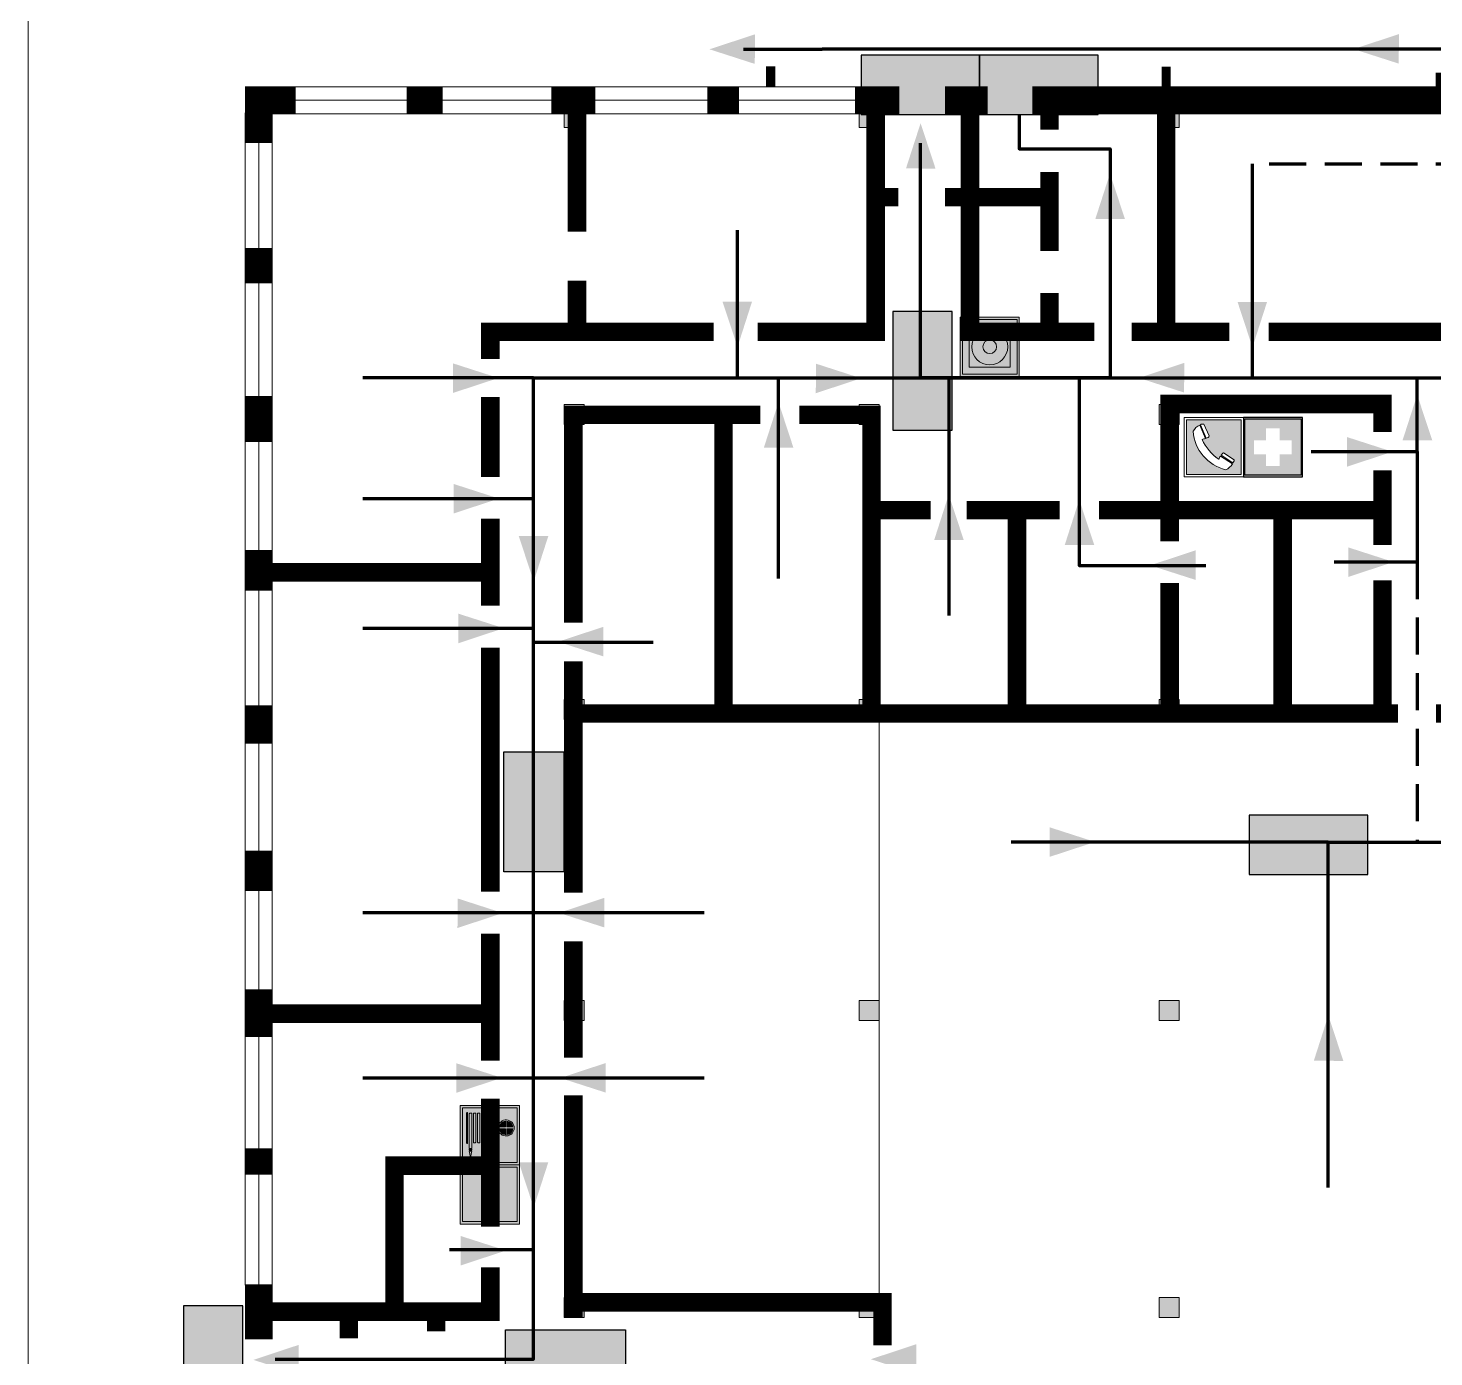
# Model space of a CAD drawing. Header units: millimetres. Extents: x 13810 to 67229, y 12374 to 21950.
# Drawn here: x 22937 to 23088.9, y 13830 to 13973.5 of the extents above; entities that cross this region are included whole.
import ezdxf

# ---------------------------------------------------------------- set-up
doc = ezdxf.new("R2010")
doc.units = ezdxf.units.MM
doc.linetypes.add('{ Wide Dash }', pattern=[12, 4, -2, 4, -2])
doc.layers.add('План_Штампы', color=7, linetype='Continuous')

# ---------------------------------------------------------------- blocks, each defined once
blk = doc.blocks.new('A$C7B4425F7')
at = {"true_color": 0xffffff}
blk.add_hatch(color=7, dxfattribs=at).paths.add_polyline_path([(0, 0), (-16, 0), (-16, -8), (0, -8)])
h = blk.add_hatch(color=126)
h.paths.add_polyline_path([(-0.2, -0.2), (-15.8, -0.2), (-15.8, -7.8), (-0.2, -7.8)])
h.paths.add_polyline_path([(-11.76, -2.03), (-11.76, -3.66), (-11.17, -3.66, -0.568275), (-11.17, -6.18), (-12.58, -6.18), (-12.58, -2.03)], flags=16)
h.paths.add_polyline_path([(-13.33, -4.12, -0.495768), (-13.59, -6.18), (-15.03, -6.18), (-15.03, -2.03), (-13.59, -2.03, -0.487973)], flags=16)
h.paths.add_polyline_path([(-10.25, -2.03), (-9.48, -2.03), (-9.48, -6.18), (-10.25, -6.18)], flags=16)
h.paths.add_polyline_path([(-13.84, -3.69), (-14.24, -3.69), (-14.24, -3.03), (-13.9, -3.03, -0.692621)], flags=0)
h.paths.add_polyline_path([(-9.15, -2.03), (-8.4, -2.03), (-8.04, -3.07), (-7.68, -2.03), (-6.93, -2.03), (-7.64, -4.1), (-6.93, -6.18), (-7.68, -6.18), (-8.04, -5.14), (-8.4, -6.18), (-9.15, -6.18), (-8.44, -4.1)], flags=16)
h.paths.add_polyline_path([(-11.76, -4.46), (-11.42, -4.46, -0.692621), (-11.36, -5.12), (-11.76, -5.12)], flags=0)
h.paths.add_polyline_path([(-13.9, -5.2), (-14.24, -5.2), (-14.24, -4.55), (-13.84, -4.55, -0.708038)], flags=0)
edge = h.paths.add_edge_path(flags=16)
edge.add_ellipse((-5.51, -4.08), major_axis=(0, 2.05), ratio=0.586184, start_angle=0, end_angle=360)
edge = h.paths.add_edge_path(flags=0)
edge.add_ellipse((-5.51, -4.08), major_axis=(0, 1.14), ratio=0.454828, start_angle=0, end_angle=360)
h.paths.add_polyline_path([(-4.13, -4.96, 0.377264), (-3.48, -4.52, 0.0555), (-3.16, -2.03), (-1.66, -2.03), (-1.66, -4.96), (-0.96, -4.96), (-0.96, -7.01), (-1.75, -7.01), (-1.75, -6.18), (-3.3, -6.18), (-3.3, -7.02), (-4.13, -7.02)], flags=16)
h.paths.add_polyline_path([(-2.73, -2.91), (-2.28, -2.91), (-2.28, -4.96), (-3.05, -4.96, 0.079136)], flags=0)
at = {"color": 126}
blk.add_lwpolyline([(-16, -8), (0, -8), (0, 0), (-16, 0)], close=True, dxfattribs=at)
blk = doc.blocks.new('A$C32E8229D')
at = {"true_color": 0xffffff}
blk.add_hatch(color=7, dxfattribs=at).paths.add_polyline_path([(0, 0), (0, -8), (16, -8), (16, 0)])
h = blk.add_hatch(color=126)
h.paths.add_polyline_path([(0.2, -0.2), (15.8, -0.2), (15.8, -7.8), (0.2, -7.8)])
h.paths.add_polyline_path([(13.49, -2.05), (12.08, -2.05), (11.37, -2.63, 0.162397), (11.29, -2.84), (11.29, -3.63), (10.35, -3.63), (10.35, -4.05), (11.68, -4.05), (11.68, -3.48), (12.26, -4.28), (11.29, -5.1), (11.29, -6.78), (11.85, -6.78), (11.85, -5.44), (12.8, -4.64), (12.8, -5.94), (14.46, -5.94), (14.46, -5.39), (13.45, -5.39), (13.45, -3.97), (12.46, -2.59), (13.15, -2.59), (13.69, -3.34), (14.18, -3)], flags=16)
h.paths.add_polyline_path([(10.74, -1.82, 1), (11.8, -1.82, 1)], flags=16)
h.paths.add_polyline_path([(9.39, -3.59), (5.99, -3.59), (6.56, -3.03), (5.91, -3.03), (5.1, -3.83), (5.91, -4.64), (6.56, -4.64), (5.99, -4.09), (9.39, -4.09)], flags=16)
h.paths.add_polyline_path([(4.29, -1.08), (1.72, -1.08), (1.72, -6.6), (4.29, -6.6)], flags=16)
at = {"color": 126}
blk.add_lwpolyline([(16, -8), (0, -8), (0, 0), (16, 0)], close=True, dxfattribs=at)
blk = doc.blocks.new('A$C54414219')
at = {"true_color": 0xffffff}
h = blk.add_hatch(color=7, dxfattribs=at)
h.paths.add_polyline_path([(2.39, -9.45), (2.39, -18.3), (11.23, -18.3), (11.23, -9.45)], flags=0)
h.paths.add_polyline_path([(10.71, -13.87, -1), (2.92, -13.87, -1)], flags=0)
h.paths.add_polyline_path([(8.3, -13.87, -1), (5.33, -13.87, -1)], flags=0)
h.paths.add_polyline_path([(0.41, -7.47), (0.41, -20.27), (13.21, -20.27), (13.21, -7.47)])
h.paths.add_polyline_path([(0.92, -19.77), (12.71, -19.77), (12.71, -7.98), (0.92, -7.98)], flags=16)
h.paths.add_polyline_path([(11.23, -9.45), (11.23, -18.3), (2.39, -18.3), (2.39, -9.45)], flags=0)
at = {"lineweight": 5}
h = blk.add_hatch(color=242, dxfattribs=at)
h.paths.add_polyline_path([(12.71, -7.98), (0.92, -7.98), (0.92, -19.77), (12.71, -19.77)])
h.paths.add_polyline_path([(11.23, -18.3), (2.39, -18.3), (2.39, -9.45), (11.23, -9.45)], flags=16)
h.paths.add_polyline_path([(10.71, -13.87, -1), (2.92, -13.87, -1)], flags=0)
h.paths.add_polyline_path([(8.3, -13.87, -1), (5.33, -13.87, -1)], flags=0)
at = {"true_color": 0xffffff}
h = blk.add_hatch(color=7, dxfattribs=at)
h.paths.add_polyline_path([(2.39, -9.45), (2.39, -18.3), (11.23, -18.3), (11.23, -9.45)])
h.paths.add_polyline_path([(10.71, -13.87, -1), (2.92, -13.87, -1)], flags=16)
h.paths.add_polyline_path([(8.3, -13.87, -1), (5.33, -13.87, -1)], flags=0)
at = {"lineweight": 5}
h = blk.add_hatch(color=242, dxfattribs=at)
h.paths.add_polyline_path([(2.92, -13.87, 1), (10.71, -13.87, 1)])
h.paths.add_polyline_path([(8.3, -13.87, -1), (5.33, -13.87, -1)], flags=16)
at = {"color": 242, "lineweight": 5}
for p, q in [((0.41, -20.27), (0.41, -7.47)), ((0.41, -7.47), (13.21, -7.47)), ((0.41, -7.47), (13.21, -7.47)), ((13.21, -20.27), (13.21, -7.47)), ((0.41, -20.27), (13.21, -20.27))]:
    blk.add_line(p, q, dxfattribs=at)
for points in [[(0.92, -7.98), (12.71, -7.98), (12.71, -19.77), (0.92, -19.77)], [(2.39, -9.45), (11.23, -9.45), (11.23, -18.3), (2.39, -18.3)]]:
    blk.add_lwpolyline(points, close=True, dxfattribs=at)
for radius in [3.89, 1.49]:
    blk.add_circle((6.81, -13.87), radius, dxfattribs=at)
blk = doc.blocks.new('A$C3AD82952')
at = {"true_color": 0xf5f5ff}
h = blk.add_hatch(color=7, dxfattribs=at)
h.dxf.hatch_style = 1
h.paths.add_polyline_path([(8.21, 8.73, 0.414214), (7.89, 9.05), (7.22, 9.05), (7.22, 9.92), (7.59, 9.92, 1), (7.57, 10.36), (7.22, 10.36), (7.22, 10.6), (6.43, 10.6), (6.43, 10.36), (6.01, 10.36), (4.74, 9.59), (4.74, 8.69), (4.98, 8.73), (4.98, 9.26), (6.12, 9.91), (6.43, 9.91), (6.43, 9.05), (5.76, 9.05, 0.414214), (5.44, 8.73), (5.44, 2.2), (8.21, 2.2)], flags=0)
h.paths.add_polyline_path([(12.8, 12.8), (0, 12.8), (0, 0), (12.8, 0)])
h.paths.add_polyline_path([(0.51, 12.29), (12.29, 12.29), (12.29, 0.51), (0.51, 0.51)], flags=16)
h.paths.add_polyline_path([(4.74, 9.59), (6.01, 10.36), (6.43, 10.36), (6.43, 10.6), (7.22, 10.6), (7.22, 10.36), (7.59, 10.36, -0.94586), (7.59, 9.92), (7.22, 9.92), (7.22, 9.05), (7.89, 9.05, -0.414214), (8.21, 8.73), (8.21, 2.2), (5.44, 2.2), (5.44, 8.73, -0.414214), (5.76, 9.05), (6.43, 9.05), (6.43, 9.91), (6.12, 9.91), (4.98, 9.26), (4.98, 8.73), (4.74, 8.69)], flags=0)
h = blk.add_hatch(color=242)
h.dxf.hatch_style = 1
h.paths.add_polyline_path([(12.29, 12.29), (0.51, 12.29), (0.51, 0.51), (12.29, 0.51)])
h.paths.add_polyline_path([(4.74, 8.69), (4.74, 9.59), (6.01, 10.36), (6.43, 10.36), (6.43, 10.6), (7.22, 10.6), (7.22, 10.36), (7.59, 10.36, -0.94586), (7.59, 9.92), (7.22, 9.92), (7.22, 9.05), (7.89, 9.05, -0.414214), (8.21, 8.73), (8.21, 2.2), (5.44, 2.2), (5.44, 8.73, -0.414214), (5.76, 9.05), (6.43, 9.05), (6.43, 9.91), (6.12, 9.91), (4.98, 9.26), (4.98, 8.73)], flags=16)
h = blk.add_hatch(color=7, dxfattribs=at)
h.dxf.hatch_style = 1
h.paths.add_polyline_path([(8.21, 8.73, 0.414214), (7.89, 9.05), (7.22, 9.05), (7.22, 9.92), (7.59, 9.92, 1), (7.57, 10.36), (7.22, 10.36), (7.22, 10.6), (6.43, 10.6), (6.43, 10.36), (6.01, 10.36), (4.74, 9.59), (4.74, 8.69), (4.98, 8.73), (4.98, 9.26), (6.12, 9.91), (6.43, 9.91), (6.43, 9.05), (5.76, 9.05, 0.414214), (5.44, 8.73), (5.44, 2.2), (8.21, 2.2)])
at = {"color": 242, "lineweight": 5}
for p, q in [((0, 0), (0, 12.8)), ((0, 12.8), (12.8, 12.8)), ((12.8, 0), (12.8, 12.8)), ((6.01, 10.36), (4.74, 9.59)), ((4.74, 9.59), (4.74, 8.69)), ((4.98, 9.26), (6.12, 9.91)), ((4.98, 8.73), (4.98, 9.26)), ((6.01, 10.36), (6.43, 10.36)), ((6.12, 9.91), (6.43, 9.91)), ((7.22, 10.6), (6.43, 10.6)), ((6.43, 10.6), (6.43, 10.36)), ((6.43, 9.91), (6.43, 9.05)), ((7.22, 10.36), (7.22, 10.6)), ((7.59, 10.36), (7.22, 10.36)), ((7.22, 9.05), (7.22, 9.92)), ((7.59, 9.92), (7.22, 9.92)), ((4.74, 8.69), (4.98, 8.73)), ((5.44, 2.2), (5.44, 8.73)), ((5.76, 9.05), (6.43, 9.05)), ((7.89, 9.05), (7.22, 9.05)), ((8.21, 2.2), (8.21, 8.73)), ((0, 0), (12.8, 0)), ((5.44, 2.2), (8.21, 2.2))]:
    blk.add_line(p, q, dxfattribs=at)
blk.add_lwpolyline([(0.51, 12.29), (12.29, 12.29), (12.29, 0.51), (0.51, 0.51)], close=True, dxfattribs=at)
for centre, radius, start, end in [((7.58, 10.14), 0.223, 273.1875, 86.8125), ((5.76, 8.73), 0.32, 90, 180), ((7.89, 8.73), 0.32, 0, 90)]:
    blk.add_arc(centre, radius, start, end, dxfattribs=at)
blk = doc.blocks.new('A$C37112FD5')
at = {"true_color": 0xf5f5ff}
h = blk.add_hatch(color=7, dxfattribs=at)
h.dxf.hatch_style = 1
h.paths.add_polyline_path([(12.8, -7.4), (0, -7.4), (0, -20.2), (12.8, -20.2)])
h.paths.add_polyline_path([(12.29, -7.91), (12.29, -19.69), (0.51, -19.69), (0.51, -7.91)], flags=16)
h.paths.add_polyline_path([(4.98, -9.04, -0.42597), (5.17, -9.22), (5.17, -12.25), (5.17, -15.29, -0.432244), (4.98, -15.47), (4.83, -15.47, -0.42597), (4.64, -15.29), (4.64, -12.25), (4.64, -9.22, -0.432244), (4.83, -9.04)], flags=0)
h.paths.add_polyline_path([(4.28, -9.22), (4.28, -12.25), (4.28, -15.29, -0.432244), (4.09, -15.47), (3.94, -15.47, -0.42597), (3.75, -15.29), (3.75, -12.25), (3.75, -9.22, -0.432244), (3.94, -9.04), (4.09, -9.04, -0.42597)], flags=0)
h.paths.add_polyline_path([(5.72, -9.04), (5.87, -9.04, -0.42597), (6.06, -9.22), (6.06, -12.25), (6.06, -15.29, -0.432244), (5.87, -15.47), (5.72, -15.47, -0.42597), (5.53, -15.29), (5.53, -12.25), (5.53, -9.22, -0.432244)], flags=0)
h.paths.add_polyline_path([(6.42, -8.9), (6.5, -8.9, -0.42597), (6.69, -9.08), (6.69, -12.03), (8.21, -12.03, -15.824349), (8.21, -12.47), (6.69, -12.47), (6.69, -15.42, -0.432244), (6.5, -15.6), (6.42, -15.6)], flags=0)
h.paths.add_polyline_path([(3.39, -9.22), (3.39, -12.25), (3.39, -15.29, -0.432244), (3.2, -15.47), (3.05, -15.47, -0.42597), (2.85, -15.29), (2.85, -12.25), (2.85, -9.22, -0.432244), (3.05, -9.04), (3.2, -9.04, -0.42597)], flags=0)
h.paths.add_polyline_path([(2.5, -9.22), (2.5, -16.71), (1.96, -16.71), (1.96, -9.22, -0.432244), (2.15, -9.04), (2.31, -9.04, -0.42597)], flags=0)
h.paths.add_polyline_path([(1.61, -8.9), (1.61, -15.6), (1.57, -15.6, -0.42597), (1.37, -15.42), (1.37, -12.03), (1.37, -9.09, -0.432244), (1.57, -8.9)], flags=0)
h.paths.add_polyline_path([(9.76, -10.81), (9.76, -12.03), (8.49, -12.03, -0.336371)], flags=0)
h.paths.add_polyline_path([(8.49, -12.47), (9.76, -12.47), (9.76, -13.7, -0.336371)], flags=0)
h.paths.add_polyline_path([(10.11, -10.81, -0.336371), (11.38, -12.03), (10.11, -12.03)], flags=0)
h.paths.add_polyline_path([(10.11, -12.47), (11.38, -12.47, -0.336371), (10.11, -13.7)], flags=0)
h.paths.add_polyline_path([(2.5, -16.84), (2.5, -17.05), (1.97, -17.05), (1.97, -16.84)], flags=0)
h.paths.add_polyline_path([(2.5, -17.24, -0.033778), (2.24, -18.6, -0.033778), (1.97, -17.24)], flags=0)
h = blk.add_hatch(color=242)
h.dxf.hatch_style = 1
h.paths.add_polyline_path([(12.29, -7.91), (0.51, -7.91), (0.51, -19.69), (12.29, -19.69)])
h.paths.add_polyline_path([(6.42, -15.6), (6.42, -8.9), (6.5, -8.9, -0.42597), (6.69, -9.08), (6.69, -12.03), (8.21, -12.03, -15.824349), (8.21, -12.47), (6.69, -12.47), (6.69, -15.42, -0.432244), (6.5, -15.6)], flags=16)
h.paths.add_polyline_path([(5.87, -15.47), (5.72, -15.47, -0.42597), (5.53, -15.29), (5.53, -12.25), (5.53, -9.22, -0.432244), (5.72, -9.04), (5.87, -9.04, -0.42597), (6.06, -9.22), (6.06, -12.25), (6.06, -15.29, -0.432244)], flags=16)
h.paths.add_polyline_path([(4.98, -15.47), (4.83, -15.47, -0.42597), (4.64, -15.29), (4.64, -12.25), (4.64, -9.22, -0.432244), (4.83, -9.04), (4.98, -9.04, -0.42597), (5.17, -9.22), (5.17, -12.25), (5.17, -15.29, -0.432244)], flags=16)
h.paths.add_polyline_path([(4.09, -15.47), (3.94, -15.47, -0.42597), (3.75, -15.29), (3.75, -12.25), (3.75, -9.22, -0.432244), (3.94, -9.04), (4.09, -9.04, -0.42597), (4.28, -9.22), (4.28, -12.25), (4.28, -15.29, -0.432244)], flags=16)
h.paths.add_polyline_path([(3.2, -15.47), (3.05, -15.47, -0.42597), (2.85, -15.29), (2.85, -12.25), (2.85, -9.22, -0.432244), (3.05, -9.04), (3.2, -9.04, -0.42597), (3.39, -9.22), (3.39, -12.25), (3.39, -15.29, -0.432244)], flags=16)
h.paths.add_polyline_path([(2.5, -17.05), (1.97, -17.05), (1.97, -16.84), (2.5, -16.84)], flags=16)
h.paths.add_polyline_path([(2.5, -17.24, -0.033778), (2.24, -18.6, -0.033778), (1.97, -17.24)], flags=16)
h.paths.add_polyline_path([(2.5, -16.71), (1.96, -16.71), (1.96, -9.22, -0.432244), (2.15, -9.04), (2.31, -9.04, -0.42597), (2.5, -9.22)], flags=16)
h.paths.add_polyline_path([(1.61, -15.6), (1.57, -15.6, -0.42597), (1.37, -15.42), (1.37, -12.03), (1.37, -9.09, -0.432244), (1.57, -8.9), (1.61, -8.9)], flags=16)
h.paths.add_polyline_path([(8.49, -12.47), (9.76, -12.47), (9.76, -13.7, -0.336371)], flags=0)
h.paths.add_polyline_path([(10.11, -13.7), (10.11, -12.47), (11.38, -12.47, -0.336371)], flags=0)
h.paths.add_polyline_path([(8.49, -12.03, -0.336371), (9.76, -10.81), (9.76, -12.03)], flags=0)
h.paths.add_polyline_path([(10.11, -12.03), (10.11, -10.81, -0.336371), (11.38, -12.03)], flags=0)
h = blk.add_hatch(color=7, dxfattribs=at)
h.dxf.hatch_style = 1
h.paths.add_polyline_path([(1.61, -8.9), (1.57, -8.9, 0.432244), (1.37, -9.09), (1.37, -12.03), (1.37, -15.42, 0.42597), (1.57, -15.6), (1.61, -15.6)])
h.paths.add_polyline_path([(2.5, -9.22, 0.42597), (2.31, -9.04), (2.15, -9.04, 0.432244), (1.96, -9.22), (1.96, -16.71), (2.5, -16.71)])
h.paths.add_polyline_path([(2.5, -16.84), (1.97, -16.84), (1.97, -17.05), (2.5, -17.05)])
h.paths.add_polyline_path([(2.5, -17.24), (1.97, -17.24, 0.033778), (2.24, -18.6, 0.033778)])
h.paths.add_polyline_path([(3.39, -12.25), (3.39, -9.22, 0.42597), (3.2, -9.04), (3.05, -9.04, 0.432244), (2.85, -9.22), (2.85, -12.25), (2.85, -15.29, 0.42597), (3.05, -15.47), (3.2, -15.47, 0.432244), (3.39, -15.29)])
h.paths.add_polyline_path([(4.28, -12.25), (4.28, -9.22, 0.42597), (4.09, -9.04), (3.94, -9.04, 0.432244), (3.75, -9.22), (3.75, -12.25), (3.75, -15.29, 0.42597), (3.94, -15.47), (4.09, -15.47, 0.432244), (4.28, -15.29)])
h.paths.add_polyline_path([(5.17, -12.25), (5.17, -9.22, 0.42597), (4.98, -9.04), (4.83, -9.04, 0.432244), (4.64, -9.22), (4.64, -12.25), (4.64, -15.29, 0.42597), (4.83, -15.47), (4.98, -15.47, 0.432244), (5.17, -15.29)])
h.paths.add_polyline_path([(6.06, -12.25), (6.06, -9.22, 0.42597), (5.87, -9.04), (5.72, -9.04, 0.432244), (5.53, -9.22), (5.53, -12.25), (5.53, -15.29, 0.42597), (5.72, -15.47), (5.87, -15.47, 0.432244), (6.06, -15.29)])
h.paths.add_polyline_path([(6.69, -12.47), (8.21, -12.47, 15.824349), (8.21, -12.03), (6.69, -12.03), (6.69, -9.08, 0.42597), (6.5, -8.9), (6.42, -8.9), (6.42, -15.6), (6.5, -15.6, 0.432244), (6.69, -15.42)])
h.paths.add_polyline_path([(8.49, -12.47), (9.76, -12.47), (9.76, -13.7, -0.336371)], flags=16)
h.paths.add_polyline_path([(8.49, -12.03, -0.336371), (9.76, -10.81), (9.76, -12.03)], flags=16)
h.paths.add_polyline_path([(10.11, -12.47), (11.38, -12.47, -0.336371), (10.11, -13.7)], flags=16)
h.paths.add_polyline_path([(10.11, -12.03), (10.11, -10.81, -0.336371), (11.38, -12.03)], flags=16)
h = blk.add_hatch(color=242)
h.dxf.hatch_style = 1
h.paths.add_polyline_path([(9.76, -10.81, 0.336371), (8.49, -12.03), (9.76, -12.03)])
h.paths.add_polyline_path([(10.11, -10.81), (10.11, -12.03), (11.38, -12.03, 0.336371)])
h.paths.add_polyline_path([(11.38, -12.47), (10.11, -12.47), (10.11, -13.7, 0.336371)])
h.paths.add_polyline_path([(9.76, -12.47), (8.49, -12.47, 0.336371), (9.76, -13.7)])
at = {"color": 242, "lineweight": 5}
for p, q in [((0, -20.2), (0, -7.4)), ((0, -7.4), (12.8, -7.4)), ((1.37, -12.03), (1.37, -9.08)), ((1.57, -8.9), (1.61, -8.9)), ((1.61, -8.9), (1.61, -15.6)), ((2.15, -9.04), (2.31, -9.04)), ((3.05, -9.04), (3.2, -9.04)), ((3.94, -9.04), (4.09, -9.04)), ((4.83, -9.04), (4.98, -9.04)), ((5.72, -9.04), (5.87, -9.04)), ((6.42, -8.9), (6.42, -15.6)), ((6.5, -8.9), (6.42, -8.9)), ((6.69, -12.03), (6.69, -9.08)), ((12.8, -20.2), (12.8, -7.4)), ((1.37, -12.03), (1.37, -15.42)), ((1.96, -16.71), (1.96, -9.22)), ((2.5, -16.71), (2.5, -9.22)), ((2.85, -12.25), (2.85, -9.22)), ((3.39, -12.25), (3.39, -9.22)), ((3.75, -12.25), (3.75, -9.22)), ((4.28, -12.25), (4.28, -9.22)), ((4.64, -12.25), (4.64, -9.22)), ((5.17, -12.25), (5.17, -9.22)), ((5.53, -12.25), (5.53, -9.22)), ((6.06, -12.25), (6.06, -9.22)), ((8.21, -12.03), (6.69, -12.03)), ((9.76, -12.03), (8.49, -12.03)), ((9.76, -10.81), (9.76, -12.03)), ((10.11, -10.81), (10.11, -12.03)), ((11.38, -12.03), (10.11, -12.03)), ((2.85, -12.25), (2.85, -15.29)), ((3.39, -12.25), (3.39, -15.29)), ((3.75, -12.25), (3.75, -15.29)), ((4.28, -12.25), (4.28, -15.29)), ((4.64, -12.25), (4.64, -15.29)), ((5.17, -12.25), (5.17, -15.29)), ((5.53, -12.25), (5.53, -15.29)), ((6.06, -12.25), (6.06, -15.29)), ((8.21, -12.47), (6.69, -12.47)), ((6.69, -12.47), (6.69, -15.42)), ((9.76, -12.47), (8.49, -12.47)), ((9.76, -12.47), (9.76, -13.7)), ((11.38, -12.47), (10.11, -12.47)), ((10.11, -12.47), (10.11, -13.7)), ((1.57, -15.6), (1.61, -15.6)), ((1.96, -16.71), (2.5, -16.71)), ((1.97, -16.84), (2.5, -16.84)), ((1.97, -17.05), (1.97, -16.84)), ((2.5, -17.05), (1.97, -17.05)), ((1.97, -17.24), (2.5, -17.24)), ((2.5, -16.84), (2.5, -17.05)), ((3.05, -15.47), (3.2, -15.47)), ((3.94, -15.47), (4.09, -15.47)), ((4.83, -15.47), (4.98, -15.47)), ((5.72, -15.47), (5.87, -15.47)), ((6.42, -15.6), (6.5, -15.6)), ((0, -20.2), (12.8, -20.2))]:
    blk.add_line(p, q, dxfattribs=at)
blk.add_lwpolyline([(0.51, -7.91), (12.29, -7.91), (12.29, -19.69), (0.51, -19.69)], close=True, dxfattribs=at)
for centre, radius, start, end in [((1.56, -9.09), 0.182, 87.1027, 180.6071), ((2.15, -9.22), 0.182, 87.1027, 180.6071), ((2.32, -9.22), 0.182, 359.3929, 92.8973), ((3.04, -9.22), 0.182, 87.1027, 180.6071), ((3.21, -9.22), 0.182, 359.3929, 92.8973), ((3.93, -9.22), 0.182, 87.1027, 180.6071), ((4.1, -9.22), 0.182, 359.3929, 92.8973), ((4.82, -9.22), 0.182, 87.1027, 180.6071), ((4.99, -9.22), 0.182, 359.3929, 92.8973), ((5.71, -9.22), 0.182, 87.1027, 180.6071), ((5.88, -9.22), 0.182, 359.3929, 92.8973), ((6.51, -9.09), 0.182, 359.3929, 92.8973), ((9.93, -12.25), 1.74, 187.2319, 172.7681), ((9.93, -12.25), 1.46, 96.9927, 171.3585), ((9.93, -12.25), 1.46, 8.6415, 83.0073), ((9.93, -12.25), 1.46, 188.6415, 263.0073), ((9.93, -12.25), 1.46, 276.9927, 351.3585), ((1.56, -15.42), 0.182, 179.3929, 272.8973), ((12.17, -15.98), 10.27, 187.041, 194.7793), ((-7.7, -15.98), 10.27, 345.2207, 352.959), ((3.04, -15.29), 0.182, 179.3929, 272.8973), ((3.21, -15.29), 0.182, 267.1027, 0.6071), ((3.93, -15.29), 0.182, 179.3929, 272.8973), ((4.1, -15.29), 0.182, 267.1027, 0.6071), ((4.82, -15.29), 0.182, 179.3929, 272.8973), ((4.99, -15.29), 0.182, 267.1027, 0.6071), ((5.71, -15.29), 0.182, 179.3929, 272.8973), ((5.88, -15.29), 0.182, 267.1027, 0.6071), ((6.51, -15.42), 0.182, 267.1027, 0.6071)]:
    blk.add_arc(centre, radius, start, end, dxfattribs=at)
blk = doc.blocks.new('A$C456E1F9C')
at = {"lineweight": 5}
h = blk.add_hatch(color=242, dxfattribs=at)
h.paths.add_polyline_path([(0.51, -1.47), (0.51, -13.26), (12.29, -13.26), (12.29, -1.47)])
h.paths.add_polyline_path([(5.42, -4.95, -0.254479), (4.78, -5.4), (3.52, -2.53, -0.209735), (4.23, -2.4)], flags=16)
h.paths.add_polyline_path([(8.53, -8.6), (10.87, -10.17), (10.54, -10.76), (8.03, -9.13, -0.192251)], flags=16)
h.paths.add_polyline_path([(4.61, -5.49, 0.005518), (3.87, -5.72, 0.128647), (7.49, -10.01, 0.00809), (7.83, -9.33), (10.47, -10.97, -0.16736), (8.99, -12.25, -0.327862), (1.95, -3.95, -0.166952), (3.36, -2.62)], flags=16)
at = {"color": 242, "lineweight": 5}
for p, q in [((0, -13.77), (0, -0.97)), ((12.8, -0.97), (0, -0.97)), ((4.61, -5.49), (3.36, -2.62)), ((3.52, -2.53), (4.78, -5.4)), ((4.23, -2.4), (5.42, -4.95)), ((12.8, -13.77), (12.8, -0.97)), ((10.81, -10.12), (8.53, -8.6)), ((7.83, -9.33), (10.47, -10.97)), ((8.03, -9.13), (10.54, -10.76)), ((10.54, -10.76), (10.8, -10.3)), ((10.8, -10.3), (10.81, -10.12)), ((0, -13.77), (12.8, -13.77))]:
    blk.add_line(p, q, dxfattribs=at)
blk.add_lwpolyline([(0.51, -1.47), (12.29, -1.47), (12.29, -13.26), (0.51, -13.26)], close=True, dxfattribs=at)
for centre, radius, start, end in [((4.59, -5.34), 2.99, 114.2845, 152.1974), ((4.02, -3.27), 0.891, 76.3284, 123.7092), ((11.12, -3.31), 9.19, 183.9915, 256.6009), ((14.98, -39.1), 35.17, 107.1487, 108.4135), ((13.86, -0.94), 11.08, 205.5536, 234.8762), ((4.68, -4.59), 0.824, 276.9621, 334.0723), ((8.94, -9.5), 0.989, 114.4092, 157.9388), ((-13.31, 0.8), 23.44, 332.5487, 334.4027), ((7.87, -9.46), 3, 291.9291, 329.9329)]:
    blk.add_arc(centre, radius, start, end, dxfattribs=at)
blk = doc.blocks.new('A$C18900ED3')
h = blk.add_hatch(color=126)
h.paths.add_polyline_path([(-0.18, -0.18), (-7.02, -0.18), (-7.02, -7.02), (-0.18, -7.02)])
h.paths.add_polyline_path([(-5.89, -4.46), (-5.89, -2.77), (-4.46, -2.77), (-4.46, -1.31), (-2.77, -1.31), (-2.77, -2.77), (-1.33, -2.77), (-1.33, -4.46), (-2.77, -4.46), (-2.77, -5.89), (-4.46, -5.89), (-4.46, -4.46)], flags=16)
at = {"color": 126}
for p, q in [((-7.2, 0), (-7.2, -7.2)), ((0, 0), (-7.2, 0)), ((0, -7.2), (0, 0)), ((-7.02, -7.02), (-7.02, -0.18)), ((-7.02, -0.18), (-0.18, -0.18)), ((-0.18, -0.18), (-0.18, -7.02)), ((-7.2, -7.2), (0, -7.2)), ((-0.18, -7.02), (-7.02, -7.02))]:
    blk.add_line(p, q, dxfattribs=at)

msp = doc.modelspace()

# ---------------------------------------------------------------- hatches: boundary and pattern name
at = {"lineweight": 0}
h = msp.add_hatch(color=256, dxfattribs=at)
h.dxf.hatch_style = 1
h.paths.add_polyline_path([(22997.08, 13964.88), (22994.93, 13964.88), (22994.93, 13962.72), (22997.08, 13962.72)])
h = msp.add_hatch(color=256, dxfattribs=at)
h.dxf.hatch_style = 1
h.paths.add_polyline_path([(23028.98, 13964.88), (23026.82, 13964.88), (23026.82, 13962.72), (23028.98, 13962.72)])
h = msp.add_hatch(color=256, dxfattribs=at)
h.dxf.hatch_style = 1
h.paths.add_polyline_path([(23061.39, 13964.88), (23059.23, 13964.88), (23059.23, 13962.72), (23061.39, 13962.72)])
h = msp.add_hatch(color=256, dxfattribs=at)
h.dxf.hatch_style = 1
h.paths.add_polyline_path([(22997.08, 13932.82), (22994.93, 13932.82), (22994.93, 13930.66), (22997.08, 13930.66)])
h = msp.add_hatch(color=256, dxfattribs=at)
h.dxf.hatch_style = 1
h.paths.add_polyline_path([(23028.98, 13932.82), (23026.82, 13932.82), (23026.82, 13930.66), (23028.98, 13930.66)])
h = msp.add_hatch(color=256, dxfattribs=at)
h.dxf.hatch_style = 1
h.paths.add_polyline_path([(23061.39, 13932.82), (23059.23, 13932.82), (23059.23, 13930.66), (23061.39, 13930.66)])
h = msp.add_hatch(color=256, dxfattribs=at)
h.dxf.hatch_style = 1
h.paths.add_polyline_path([(22997.08, 13900.97), (22994.93, 13900.97), (22994.93, 13898.81), (22997.08, 13898.81)])
h = msp.add_hatch(color=256, dxfattribs=at)
h.dxf.hatch_style = 1
h.paths.add_polyline_path([(23028.98, 13900.97), (23026.82, 13900.97), (23026.82, 13898.81), (23028.98, 13898.81)])
h = msp.add_hatch(color=256, dxfattribs=at)
h.dxf.hatch_style = 1
h.paths.add_polyline_path([(23061.39, 13900.97), (23059.23, 13900.97), (23059.23, 13898.81), (23061.39, 13898.81)])
h = msp.add_hatch(color=256, dxfattribs=at)
h.dxf.hatch_style = 1
h.paths.add_polyline_path([(22997.08, 13868.47), (22994.93, 13868.47), (22994.93, 13866.31), (22997.08, 13866.31)])
h = msp.add_hatch(color=256, dxfattribs=at)
h.dxf.hatch_style = 1
h.paths.add_polyline_path([(23028.98, 13868.47), (23026.82, 13868.47), (23026.82, 13866.31), (23028.98, 13866.31)])
h = msp.add_hatch(color=256, dxfattribs=at)
h.dxf.hatch_style = 1
h.paths.add_polyline_path([(23061.39, 13868.47), (23059.23, 13868.47), (23059.23, 13866.31), (23061.39, 13866.31)])
h = msp.add_hatch(color=256, dxfattribs=at)
h.dxf.hatch_style = 1
h.paths.add_polyline_path([(22997.08, 13836.37), (22994.93, 13836.37), (22994.93, 13834.22), (22997.08, 13834.22)])
h = msp.add_hatch(color=256, dxfattribs=at)
h.dxf.hatch_style = 1
h.paths.add_polyline_path([(23028.98, 13836.37), (23026.82, 13836.37), (23026.82, 13834.22), (23028.98, 13834.22)])
h = msp.add_hatch(color=256, dxfattribs=at)
h.dxf.hatch_style = 1
h.paths.add_polyline_path([(23061.39, 13836.37), (23059.23, 13836.37), (23059.23, 13834.22), (23061.39, 13834.22)])

# ---------------------------------------------------------------- linework, layer by layer
at = {"color": 126, "lineweight": 0, "true_color": 0x008754}
msp.add_lwpolyline([(22937.02, 14150.63), (23537.02, 14150.63), (23537.02, 13755.63), (22937.02, 13755.63)], close=True, dxfattribs=at)
at = {"color": 126, "lineweight": 100, "true_color": 0x008754}
for points in [[(23044.08, 13964.19), (23044.08, 13960.42), (23053.92, 13960.42), (23053.92, 13935.69), (23033.44, 13935.69), (23112.64, 13935.69), (23112.64, 14033.45), (23100.1, 14033.45), (23153.43, 14033.45), (23159.91, 14031.4), (23213.9, 14031.4), (23213.9, 14039.44), (23195.98, 14039.44)], [(23014.32, 13971.21), (23022.8, 13971.21)], [(23100.48, 13959.29), (23100.48, 13971.21), (23022.8, 13971.21)], [(22963.71, 13829.73), (22991.63, 13829.73), (22991.63, 13935.69), (23033.44, 13935.69), (23033.44, 13961.05)], [(23069.28, 13935.69), (23069.28, 13958.82)], [(23013.65, 13935.69), (23013.65, 13951.63)], [(22991.63, 13935.69), (22973.19, 13935.69)], [(23018.04, 13935.69), (23018.04, 13914.04)], [(23036.49, 13935.69), (23036.49, 13910.02)], [(23050.58, 13935.69), (23050.58, 13915.43), (23064.27, 13915.43)], [(23087.1, 13927.76), (23087.1, 13935.69)], [(23075.64, 13927.76), (23087.1, 13927.76), (23087.1, 13915.81), (23078.11, 13915.81)], [(22991.63, 13922.64), (22973.19, 13922.64)], [(22991.63, 13908.64), (22973.19, 13908.64)], [(22991.63, 13907.16), (23004.55, 13907.16)], [(23077.46, 13885.55), (23043.21, 13885.55)], [(23077.46, 13848.27), (23077.46, 13885.55), (23139.43, 13885.55), (23139.43, 13885.55)], [(22991.63, 13877.92), (22973.19, 13877.92)], [(23010.07, 13877.92), (22991.63, 13877.92)], [(22991.63, 13860.07), (22973.19, 13860.07)], [(23010.07, 13860.07), (22991.63, 13860.07)], [(22991.63, 13841.52), (22982.56, 13841.52)]]:
    msp.add_lwpolyline(points, dxfattribs=at)
at = {"lineweight": 0}
for points, const_width in [([(23017.23, 13967.16), (23017.23, 13969.33)], 1), ([(23045.5, 13965.67), (23090.58, 13965.67), (23090.58, 13968.67)], 3), ([(23059.97, 13969.31), (23059.97, 13965.33)], 1), ([(22961.94, 13961.06), (22961.94, 13965.67), (22965.94, 13965.67)], 3), ([(22977.91, 13965.67), (22981.82, 13965.67)], 3), ([(22993.54, 13965.67), (22998.31, 13965.67)], 3), ([(22996.33, 13965.51), (22996.33, 13951.5)], 2), ([(23010.4, 13965.67), (23013.82, 13965.67)], 3), ([(23015.85, 13940.67), (23028.59, 13940.67), (23028.59, 13964.8)], 2), ([(23026.37, 13965.67), (23031.15, 13965.67)], 3), ([(23036.08, 13965.67), (23040.67, 13965.67)], 3), ([(23038.77, 13965.41), (23038.77, 13940.67), (23052.21, 13940.67)], 2), ([(23047.36, 13962.49), (23047.36, 13965.71)], 2), ([(23059.97, 13940.67), (23059.97, 13965.08)], 2), ([(23036.08, 13955.21), (23047.36, 13955.21), (23047.36, 13957.94)], 2), ([(23028.59, 13955.21), (23031.04, 13955.21)], 2), ([(23047.36, 13955.21), (23047.36, 13949.4)], 2), ([(22961.94, 13945.92), (22961.94, 13949.71)], 3), ([(22996.33, 13940.67), (22996.33, 13946.19)], 2), ([(23047.36, 13940.67), (23047.36, 13944.85)], 2), ([(22986.95, 13937.75), (22986.95, 13940.67), (23011.08, 13940.67)], 2), ([(23056.24, 13940.67), (23066.78, 13940.67)], 2), ([(23071.06, 13940.67), (23097.32, 13940.67)], 2), ([(22961.94, 13928.78), (22961.94, 13933.75)], 3), ([(22986.95, 13924.99), (22986.95, 13933.62)], 2), ([(23083.34, 13929.85), (23083.34, 13932.87), (23060.34, 13932.87), (23060.34, 13918.03)], 2), ([(23016.11, 13931.7), (22995.92, 13931.7), (22995.92, 13909.27)], 2), ([(23012.15, 13931.7), (23012.15, 13899.45)], 2), ([(23020.34, 13931.7), (23028.14, 13931.7), (23028.14, 13899.45)], 2), ([(23052.7, 13921.41), (23083.34, 13921.41), (23083.34, 13925.72)], 2), ([(23028.14, 13921.41), (23034.54, 13921.41)], 2), ([(23038.41, 13921.41), (23048.45, 13921.41)], 2), ([(23043.86, 13921.41), (23043.86, 13899.45)], 2), ([(23072.56, 13921.41), (23072.56, 13899.45)], 2), ([(23083.34, 13921.41), (23083.34, 13917.63)], 2), ([(22986.95, 13911.09), (22986.95, 13920.48)], 2), ([(22961.94, 13912.73), (22961.94, 13917.09)], 3), ([(22961.94, 13914.7), (22986.95, 13914.7)], 2), ([(23060.34, 13899.45), (23060.34, 13913.53)], 2), ([(23083.34, 13899.45), (23083.34, 13913.85)], 2), ([(22986.95, 13880.22), (22986.95, 13906.57)], 2), ([(22995.92, 13905.07), (22995.92, 13899.45), (23085.02, 13899.45)], 2), ([(22995.92, 13905.07), (22995.92, 13880.1)], 2), ([(22961.94, 13896.21), (22961.94, 13900.34)], 3), ([(23089.13, 13899.45), (23124.54, 13899.45), (23124.54, 13889.63)], 2), ([(22961.94, 13880.3), (22961.94, 13884.65)], 3), ([(22986.95, 13861.96), (22986.95, 13875.67)], 2), ([(22995.92, 13874.85), (22995.92, 13862.28)], 2), ([(22961.94, 13864.5), (22961.94, 13869.68)], 3), ([(22961.94, 13867.03), (22986.95, 13867.03)], 2), ([(22986.95, 13844.03), (22986.95, 13857.85)], 2), ([(22995.92, 13858.21), (22995.92, 13834.22)], 2), ([(22961.94, 13849.65), (22961.94, 13852.51)], 3), ([(22976.61, 13834.86), (22976.61, 13850.62), (22986.95, 13850.62)], 2), ([(22962.36, 13834.86), (22986.95, 13834.86), (22986.95, 13839.63)], 2), ([(22961.94, 13831.87), (22961.94, 13837.79)], 3), ([(22994.93, 13835.87), (23029.33, 13835.87), (23029.33, 13831.22)], 2), ([(22971.67, 13834.86), (22971.67, 13831.96)], 2), ([(22981.11, 13834.86), (22981.11, 13832.72)], 2)]:
    msp.add_lwpolyline(points, dxfattribs=dict(at, const_width=const_width))
for points in [[(22965.88, 13967.13), (23029.3, 13967.13)], [(22960.46, 13837.7), (22960.46, 13964.33)], [(22961.94, 13837.79), (22961.94, 13964.42)], [(22963.39, 13837.67), (22963.39, 13964.3)], [(22965.8, 13964.21), (23029.23, 13964.21)], [(22965.94, 13965.67), (23029.37, 13965.67)], [(23028.98, 13868.47), (23028.98, 13899.19)], [(23028.98, 13866.31), (23028.98, 13835.78)]]:
    msp.add_lwpolyline(points, dxfattribs=at)
for points in [[(22994.93, 13964.88), (22997.08, 13964.88), (22997.08, 13962.72), (22994.93, 13962.72)], [(23026.82, 13964.88), (23028.98, 13964.88), (23028.98, 13962.72), (23026.82, 13962.72)], [(23059.23, 13964.88), (23061.39, 13964.88), (23061.39, 13962.72), (23059.23, 13962.72)], [(22994.93, 13932.82), (22997.08, 13932.82), (22997.08, 13930.66), (22994.93, 13930.66)], [(23026.82, 13932.82), (23028.98, 13932.82), (23028.98, 13930.66), (23026.82, 13930.66)], [(23059.23, 13932.82), (23061.39, 13932.82), (23061.39, 13930.66), (23059.23, 13930.66)], [(22994.93, 13900.97), (22997.08, 13900.97), (22997.08, 13898.81), (22994.93, 13898.81)], [(23026.82, 13900.97), (23028.98, 13900.97), (23028.98, 13898.81), (23026.82, 13898.81)], [(23059.23, 13900.97), (23061.39, 13900.97), (23061.39, 13898.81), (23059.23, 13898.81)], [(22994.93, 13868.47), (22997.08, 13868.47), (22997.08, 13866.31), (22994.93, 13866.31)], [(23026.82, 13868.47), (23028.98, 13868.47), (23028.98, 13866.31), (23026.82, 13866.31)], [(23059.23, 13868.47), (23061.39, 13868.47), (23061.39, 13866.31), (23059.23, 13866.31)], [(22994.93, 13836.37), (22997.08, 13836.37), (22997.08, 13834.22), (22994.93, 13834.22)], [(23026.82, 13836.37), (23028.98, 13836.37), (23028.98, 13834.22), (23026.82, 13834.22)], [(23059.23, 13836.37), (23061.39, 13836.37), (23061.39, 13834.22), (23059.23, 13834.22)]]:
    msp.add_lwpolyline(points, close=True, dxfattribs=at)
at = {"color": 126, "linetype": '{ Wide Dash }', "lineweight": 100, "true_color": 0x008754}
for points in [[(23071.11, 13958.82), (23098.66, 13958.82)], [(23087.1, 13915.81), (23087.1, 13885.55)]]:
    msp.add_lwpolyline(points, dxfattribs=at)
at = {"layer": 'План_Штампы', "color": 126, "true_color": 0x008754}
for points in [[(23015.54, 13972.79), (23015.53, 13969.6), (23010.63, 13971.18)], [(23085.11, 13972.82), (23085.1, 13969.63), (23080.21, 13971.2)], [(23035.05, 13958.3), (23031.86, 13958.31), (23033.44, 13963.2)], [(23055.51, 13952.86), (23052.32, 13952.86), (23053.9, 13957.76)], [(23012.04, 13943.94), (23015.23, 13943.93), (23013.66, 13939.04)], [(23067.68, 13943.9), (23070.87, 13943.9), (23069.29, 13939)], [(22982.93, 13934.07), (22982.93, 13937.26), (22987.83, 13935.68)], [(23022.12, 13934.04), (23022.13, 13937.23), (23027.02, 13935.65)], [(23061.92, 13937.31), (23061.91, 13934.11), (23057.02, 13935.69)], [(23088.71, 13928.96), (23085.51, 13928.96), (23087.09, 13933.86)], [(23019.7, 13928.16), (23016.51, 13928.17), (23018.09, 13933.06)], [(23079.52, 13926.11), (23079.52, 13929.3), (23084.42, 13927.72)], [(22982.98, 13921.05), (22982.99, 13924.24), (22987.89, 13922.66)], [(23038.1, 13918.19), (23034.91, 13918.19), (23036.48, 13923.09)], [(23052.2, 13917.64), (23049.01, 13917.64), (23050.58, 13922.54)], [(22990.03, 13918.62), (22993.22, 13918.61), (22991.64, 13913.71)], [(23079.64, 13914.2), (23079.64, 13917.39), (23084.54, 13915.81)], [(23063.14, 13917.07), (23063.14, 13913.88), (23058.24, 13915.45)], [(22983.5, 13907.04), (22983.51, 13910.23), (22988.41, 13908.66)], [(22999.17, 13908.81), (22999.16, 13905.62), (22994.27, 13907.2)], [(23047.38, 13883.97), (23047.39, 13887.16), (23052.29, 13885.58)], [(22983.41, 13876.29), (22983.42, 13879.48), (22988.31, 13877.9)], [(22999.27, 13879.54), (22999.27, 13876.35), (22994.37, 13877.92)], [(23079.11, 13861.94), (23075.92, 13861.95), (23077.49, 13866.84)], [(22983.29, 13858.49), (22983.29, 13861.68), (22988.19, 13860.11)], [(22999.43, 13861.71), (22999.43, 13858.51), (22994.53, 13860.09)], [(22990.03, 13851), (22993.22, 13850.99), (22991.64, 13846.1)], [(22983.74, 13839.84), (22983.75, 13843.03), (22988.65, 13841.46)], [(22966.26, 13831.27), (22966.26, 13828.08), (22961.36, 13829.65)], [(23032.97, 13831.34), (23032.97, 13828.14), (23028.07, 13829.72)]]:
    msp.add_solid(points, dxfattribs=at)

# ---------------------------------------------------------------- block references
for name, p, xscale, yscale, zscale in [('A$C54414219', (23037.5, 13945.99), 0.5, 0.5, 0.5), ('A$C456E1F9C', (23061.91, 13931.9), 0.5, 0.5, 0.5), ('A$C18900ED3', (23074.71, 13931.42), 0.8888888888061047, 0.8888888888061047, 0.8888888888061047), ('A$C37112FD5', (22983.7, 13860.82), 0.4999987203627825, 0.4999987203627825, 0.4999987203627825), ('A$C3AD82952', (22983.7, 13844.32), 0.5, 0.5, 0.5)]:
    msp.add_blockref(name, p, dxfattribs=dict(xscale=xscale, yscale=yscale, zscale=zscale))
at = {"layer": 'План_Штампы', "xscale": 0.8, "yscale": 0.8, "zscale": 0.8}
for p in [(23039.82, 13970.55), (23052.62, 13970.55)]:
    msp.add_blockref('A$C7B4425F7', p, dxfattribs=at)
at = {"layer": 'План_Штампы', "color": 126, "true_color": 0x008754}
for p, xscale, yscale, zscale, rotation in [((23030.44, 13942.86), -0.8, 0.8, 0.8, 90), ((22988.41, 13882.35), 0.8100087101568005, 0.8100087101568005, 0.8100087101568005, 89.99786532371444), ((22988.59, 13832.89), 0.8100087101568005, 0.8100087101568005, 0.8100087101568005, 359.9978653237144)]:
    msp.add_blockref('A$C32E8229D', p, dxfattribs=dict(at, xscale=xscale, yscale=yscale, zscale=zscale, rotation=rotation))
at = {"layer": 'План_Штампы', "color": 126, "true_color": 0x008754, "xscale": -0.8, "yscale": 0.8, "zscale": 0.8}
msp.add_blockref('A$C32E8229D', (23081.74, 13888.48), dxfattribs=at)
at = {"layer": 'План_Штампы', "xscale": 0.8, "yscale": 0.8, "zscale": 0.8, "rotation": 90}
msp.add_blockref('A$C7B4425F7', (22953.82, 13835.48), dxfattribs=at)

doc.saveas('drawing.dxf')
